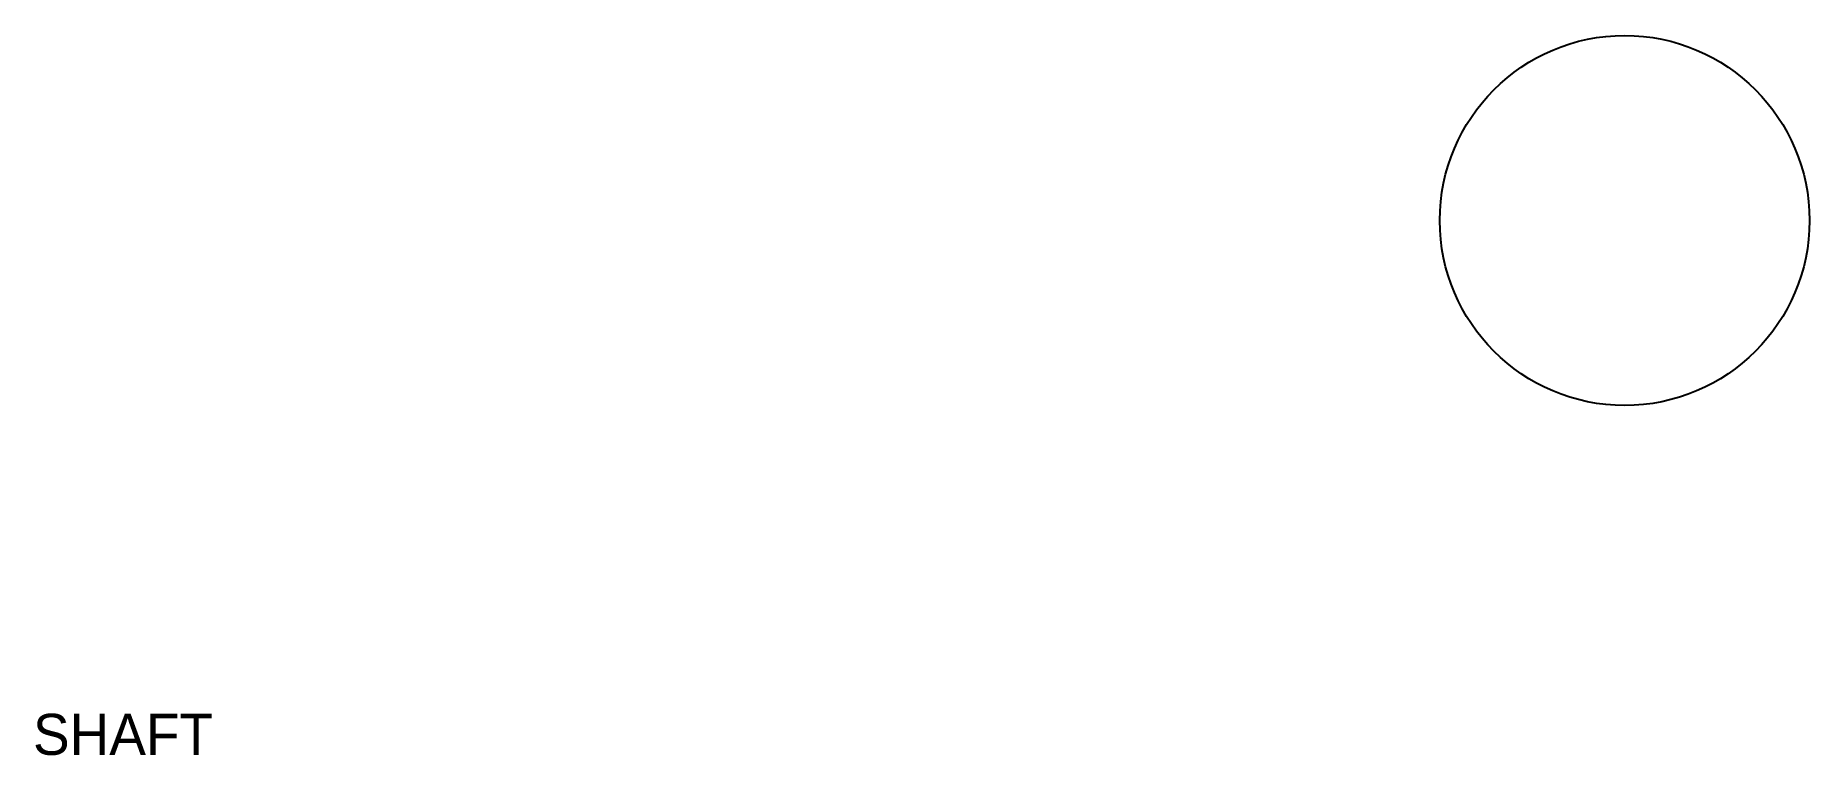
# Model space of a CAD drawing. Header units: millimetres. Extents: x 5 to 178, y -12 to 58.
import ezdxf

# ---------------------------------------------------------------- set-up
doc = ezdxf.new("R2010")
doc.units = ezdxf.units.MM
doc.layers.add('ANNOTATION', color=7, linetype='Continuous')
doc.layers.add('OUTLINE', color=7, linetype='Continuous')

msp = doc.modelspace()

# ---------------------------------------------------------------- linework, layer by layer
at = {"layer": 'OUTLINE'}
msp.add_circle((160, 40), 18, dxfattribs=at)

# ---------------------------------------------------------------- texts
at = {"layer": 'ANNOTATION'}
msp.add_text('SHAFT', height=4, dxfattribs=at).set_placement((5, -12))

doc.saveas('drawing.dxf')
